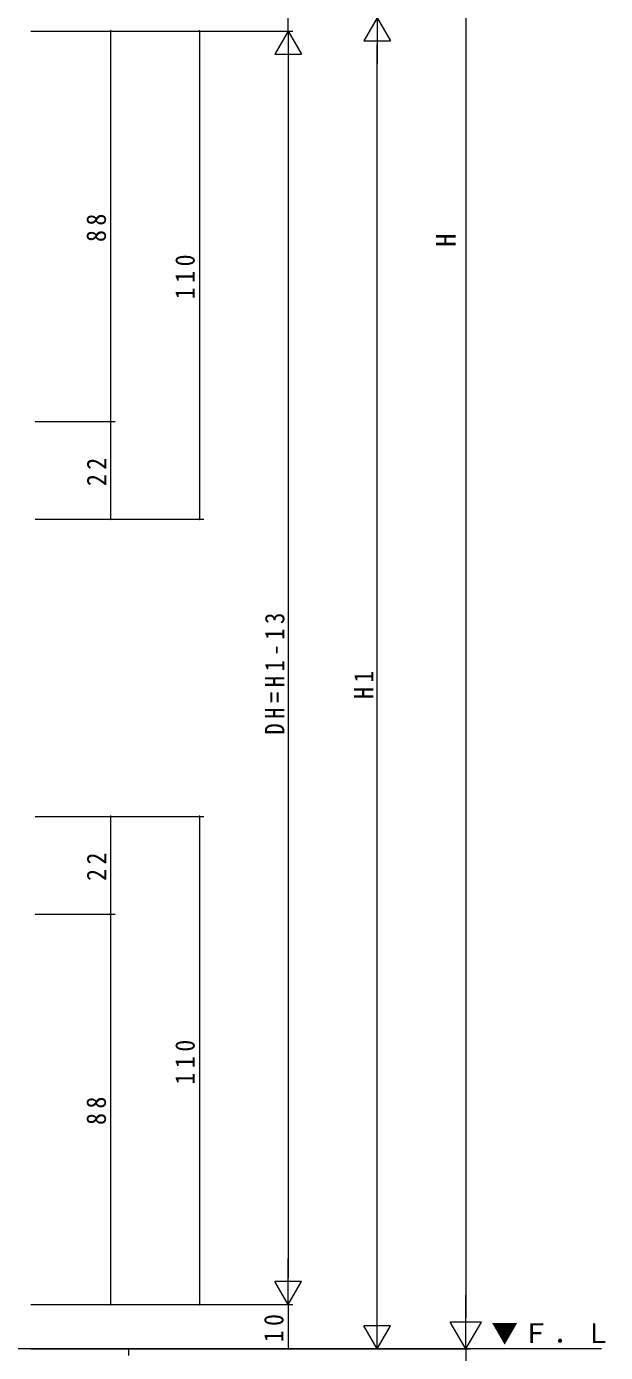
# Model space of a CAD drawing. Units: millimetres, scale not verified. Extents: x -567 to 567, y -403 to 403.
# Drawn here: x -391.7 to -261.3, y -229.3 to 69.6 of the extents above; entities that cross this region are included whole.
import ezdxf
from ezdxf.enums import TextEntityAlignment as Align

# ---------------------------------------------------------------- set-up
doc = ezdxf.new("R2010")
doc.units = ezdxf.units.MM
doc.header["$LTSCALE"] = 2
for name, color, linetype, lineweight in [('0-4_YKK_12', 2, 'Continuous', 18), ('0-5_YKK_13', 4, 'Continuous', 18), ('0-6_YKK_D', 6, 'Continuous', 18)]:
    doc.layers.add(name, color=color, linetype=linetype, lineweight=lineweight)
doc.styles.add('ＭＳ ゴシック', font='')
doc.styles.get('ＭＳ ゴシック').set_extended_font_data('MS Gothic')

msp = doc.modelspace()

# ---------------------------------------------------------------- linework, layer by layer
at = {"layer": '0-4_YKK_12'}
msp.add_line((-262.169, -228.5), (-505.726, -228.5), dxfattribs=at)
at = {"layer": '0-5_YKK_13'}
for q in [(-498.726, -228.5), (-368.726, -230)]:
    msp.add_line((-368.726, -228.5), q, dxfattribs=at)
at = {"layer": '0-6_YKK_D'}
for p, q in [((-292.726, 264.5), (-292.726, -221.5)), ((-332.726, 68.5), (-332.726, 71.5)), ((-312.726, 71.5), (-315.726, 66.304)), ((-312.726, 71.5), (-312.726, 61.108)), ((-312.726, 71.5), (-309.726, 66.304)), ((-390.726, 68.5), (-331.726, 68.5)), ((-390.726, 68.5), (-331.726, 68.5)), ((-389.726, 68.5), (-351.726, 68.5)), ((-389.726, 68.5), (-371.726, 68.5)), ((-372.726, 68.5), (-372.726, -19.5)), ((-352.726, 68.5), (-352.726, -41.5)), ((-332.726, 68.5), (-335.726, 63.304)), ((-332.726, 68.5), (-332.726, 58.108)), ((-332.726, 68.5), (-329.726, 63.304)), ((-315.726, 66.304), (-309.726, 66.304)), ((-335.726, 63.304), (-329.726, 63.304)), ((-312.726, -222.5), (-312.726, 65.5)), ((-332.726, 62.5), (-332.726, -212.5)), ((-389.726, -19.5), (-371.726, -19.5)), ((-389.726, -19.5), (-371.726, -19.5)), ((-372.726, -19.5), (-372.726, -41.5)), ((-389.726, -41.5), (-351.726, -41.5)), ((-389.726, -41.5), (-371.726, -41.5)), ((-389.726, -108.5), (-351.726, -108.5)), ((-389.726, -108.5), (-371.726, -108.5)), ((-372.726, -108.5), (-372.726, -130.5)), ((-352.726, -108.5), (-352.726, -218.5)), ((-389.726, -130.5), (-371.726, -130.5)), ((-389.726, -130.5), (-371.726, -130.5)), ((-372.726, -130.5), (-372.726, -218.5)), ((-332.726, -218.5), (-332.726, -208.108)), ((-329.726, -213.304), (-335.726, -213.304)), ((-332.726, -218.5), (-335.726, -213.304)), ((-332.726, -218.5), (-329.726, -213.304)), ((-312.726, -228.5), (-312.726, -218.108)), ((-292.726, -228.5), (-292.726, -216.376)), ((-390.726, -218.5), (-331.726, -218.5)), ((-390.726, -218.5), (-331.726, -218.5)), ((-389.726, -218.5), (-351.726, -218.5)), ((-389.726, -218.5), (-371.726, -218.5)), ((-332.726, -218.5), (-332.726, -228.5)), ((-309.726, -223.304), (-315.726, -223.304)), ((-312.726, -228.5), (-315.726, -223.304)), ((-312.726, -228.5), (-309.726, -223.304)), ((-289.226, -222.438), (-296.226, -222.438)), ((-292.726, -228.5), (-296.226, -222.438)), ((-292.726, -228.5), (-289.226, -222.438)), ((-390.726, -228.5), (-291.726, -228.5)), ((-292.726, -228.5), (-292.726, -253.5))]:
    msp.add_line(p, q, dxfattribs=at)
for centre, start, end in [((-372.726, 68.5), 90, 270), ((-372.726, 68.5), 270, 90), ((-352.726, 68.5), 90, 270), ((-352.726, 68.5), 270, 90), ((-372.726, -19.5), 90, 270), ((-372.726, -19.5), 90, 270), ((-372.726, -19.5), 270, 90), ((-372.726, -19.5), 270, 90), ((-372.726, -41.5), 90, 270), ((-372.726, -41.5), 270, 90), ((-352.726, -41.5), 90, 270), ((-352.726, -41.5), 270, 90), ((-372.726, -108.5), 90, 270), ((-372.726, -108.5), 270, 90), ((-352.726, -108.5), 90, 270), ((-352.726, -108.5), 270, 90), ((-372.726, -130.5), 90, 270), ((-372.726, -130.5), 90, 270), ((-372.726, -130.5), 270, 90), ((-372.726, -130.5), 270, 90), ((-372.726, -218.5), 90, 270), ((-372.726, -218.5), 270, 90), ((-352.726, -218.5), 90, 270), ((-352.726, -218.5), 270, 90), ((-332.726, -228.5), 90, 270), ((-332.726, -228.5), 270, 90)]:
    msp.add_arc(centre, 0.106, start, end, dxfattribs=at)

# ---------------------------------------------------------------- texts
at = {"layer": '0-4_YKK_12', "color": 7, "insert": (-286.977, -227.553), "char_height": 4.399, "attachment_point": 7, "style": 'ＭＳ ゴシック'}
msp.add_mtext('\\T1.17;▼Ｆ．Ｌ', dxfattribs=at)
at = {"layer": '0-6_YKK_D', "color": 7, "style": 'ＭＳ ゴシック'}
msp.add_text('H', height=4.399, rotation=90, dxfattribs=at).set_placement((-293.726, 19.9), align=Align.BOTTOM_LEFT)
at = {"layer": '0-6_YKK_D', "color": 7, "char_height": 4.399, "attachment_point": 7, "rotation": 90, "style": 'ＭＳ ゴシック'}
for s, insert in [('\\T1.37;\\W0.9;88', (-373.726, 20.98)), ('\\T1.38;\\W0.9;110', (-353.726, 8.06)), ('\\T1.37;\\W0.9;22', (-373.726, -34.02)), ('\\T1.4;\\W0.85;DH=H1-13', (-333.526, -90.04)), ('\\T1.37;\\W0.9;H1', (-313.526, -82.02)), ('\\T1.37;\\W0.9;22', (-373.726, -123.02)), ('\\T1.38;\\W0.9;110', (-353.726, -168.94)), ('\\T1.37;\\W0.9;88', (-373.726, -178.02)), ('\\T1.37;\\W0.9;10', (-333.726, -227.02))]:
    msp.add_mtext(s, dxfattribs=dict(at, insert=insert))

doc.saveas('drawing.dxf')
